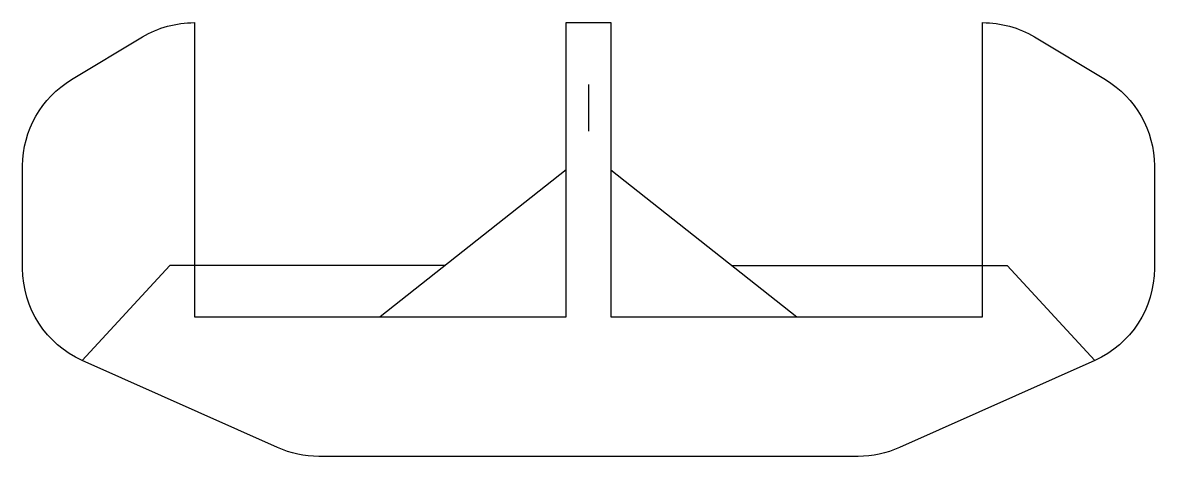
# Model space of a CAD drawing. Header units: millimetres. Extents: x -3.65 to 3.65, y 1.6 to 4.4.
import ezdxf

# ---------------------------------------------------------------- set-up
doc = ezdxf.new("R2010")
doc.units = ezdxf.units.MM
doc.layers.get('0').update_dxf_attribs({"linetype": 'CONTINUOUS'})

msp = doc.modelspace()

# ---------------------------------------------------------------- linework, layer by layer
for p, q in [((0, 4), (0, 3.7)), ((-0.1447, 3.45), (-1.3435, 2.5)), ((0.1447, 3.45), (1.3435, 2.5)), ((-2.7, 2.8315), (-3.2652, 2.2195)), ((-0.9252, 2.8315), (-2.7, 2.8315)), ((0.9252, 2.8315), (2.7, 2.8315)), ((2.7, 2.8315), (3.2652, 2.2195))]:
    msp.add_line(p, q)
msp.add_lwpolyline([(2.5423, 2.5), (2.5423, 4.4, -0.135933), (2.8767, 4.3074), (3.3344, 4.0327, -0.263447), (3.65, 3.4754), (3.65, 2.8129, -0.295859), (3.2652, 2.2195), (2.0052, 1.6565, -0.105434), (1.7401, 1.6), (-1.7401, 1.6, -0.105434), (-2.0052, 1.6565), (-3.2652, 2.2195, -0.295859), (-3.65, 2.8129), (-3.65, 3.4754, -0.263447), (-3.3344, 4.0327), (-2.8767, 4.3074, -0.135933), (-2.5423, 4.4), (-2.5423, 2.5), (-0.1447, 2.5), (-0.1447, 4.4), (0.1447, 4.4), (0.1447, 2.5)], format="xyb", close=True)

doc.saveas('drawing.dxf')
